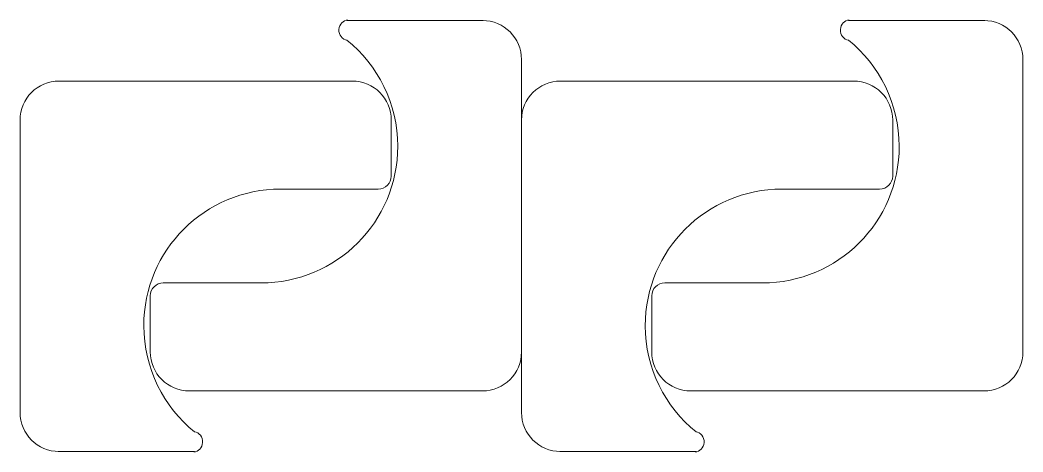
# Model space of a CAD drawing. Header units: millimetres. Extents: x -42.2 to 34.8, y -0.4 to 32.8.
import ezdxf

# ---------------------------------------------------------------- set-up
doc = ezdxf.new("R2010")
doc.units = ezdxf.units.MM
doc.header["$MEASUREMENT"] = 0
doc.layers.add('レイヤー 1', color=7, linetype='Continuous', lineweight=0)

# ---------------------------------------------------------------- blocks, each defined once
blk = doc.blocks.new('Block_1')
at = {"layer": 'レイヤー 1', "color": 250, "lineweight": 18, "true_color": 0x231815}
for p, q in [((-17.145, 32.77), (-6.674, 32.775)), ((-3.743, 7.308), (-3.743, 29.808)), ((-31.243, 12.608), (-23.743, 12.608)), ((-32.243, 7.308), (-32.243, 11.608)), ((-29.243, 4.308), (-6.743, 4.308))]:
    blk.add_line(p, q, dxfattribs=at)
blk.add_lwpolyline([(-17.145, 31.272)], dxfattribs=at)
for points in [[(-17.13, 31.272), (-17.508, 31.299), (-17.79, 31.664), (-17.76, 32.087), (-17.732, 32.489), (-17.434, 32.799), (-17.082, 32.808)], [(-17.145, 31.272), (-14.771, 29.345), (-13.243, 26.399), (-13.243, 23.108), (-13.243, 17.309), (-17.944, 12.608), (-23.743, 12.608)]]:
    blk.add_open_spline(points, degree=3, knots=[0, 0, 0, 0, 1, 1, 1, 2, 2, 2, 2], dxfattribs=at)
for points in [[(-6.743, 32.772), (-5.086, 32.772), (-3.743, 31.429), (-3.743, 29.772)], [(-32.243, 11.608), (-32.243, 12.16), (-31.795, 12.608), (-31.243, 12.608)], [(-29.243, 4.308), (-30.9, 4.308), (-32.243, 5.651), (-32.243, 7.308)], [(-3.743, 7.308), (-3.743, 5.651), (-5.086, 4.308), (-6.743, 4.308)]]:
    blk.add_open_spline(points, degree=3, dxfattribs=at)
blk = doc.blocks.new('Block_2')
at = {"layer": 'レイヤー 1', "color": 250, "lineweight": 18, "true_color": 0x231815}
for p, q in [((-16.744, 28.12), (-39.244, 28.12)), ((-42.244, 25.12), (-42.244, 2.62)), ((-13.744, 25.12), (-13.744, 20.82)), ((-14.744, 19.82), (-22.244, 19.82)), ((-28.841, -0.342), (-39.312, -0.347))]:
    blk.add_line(p, q, dxfattribs=at)
blk.add_lwpolyline([(-28.841, 1.155)], dxfattribs=at)
for points in [[(-42.244, 25.12), (-42.244, 26.777), (-40.9, 28.12), (-39.244, 28.12)], [(-16.744, 28.12), (-15.087, 28.12), (-13.744, 26.777), (-13.744, 25.12)], [(-13.744, 20.82), (-13.744, 20.268), (-14.191, 19.82), (-14.744, 19.82)], [(-39.244, -0.345), (-40.9, -0.345), (-42.244, 0.998), (-42.244, 2.655)]]:
    blk.add_open_spline(points, degree=3, dxfattribs=at)
for points in [[(-28.841, 1.155), (-31.215, 3.083), (-32.744, 6.029), (-32.744, 9.32), (-32.744, 15.119), (-28.042, 19.82), (-22.244, 19.82)], [(-28.856, 1.155), (-28.479, 1.129), (-28.197, 0.764), (-28.226, 0.34), (-28.254, -0.062), (-28.552, -0.372), (-28.904, -0.381)]]:
    blk.add_open_spline(points, degree=3, knots=[0, 0, 0, 0, 1, 1, 1, 2, 2, 2, 2], dxfattribs=at)
blk = doc.blocks.new('Block_0')
at = {"layer": 'レイヤー 1'}
for name in ['Block_1', 'Block_2']:
    blk.add_blockref(name, (0, 0), dxfattribs=at)
blk = doc.blocks.new('Block_4')
at = {"layer": 'レイヤー 1', "color": 250, "lineweight": 18, "true_color": 0x231815}
for p, q in [((21.356, 32.77), (31.827, 32.775)), ((34.758, 7.308), (34.758, 29.808)), ((7.258, 12.608), (14.758, 12.608)), ((6.258, 7.308), (6.258, 11.608)), ((9.258, 4.308), (31.758, 4.308))]:
    blk.add_line(p, q, dxfattribs=at)
blk.add_lwpolyline([(21.356, 31.272)], dxfattribs=at)
for points in [[(21.371, 31.272), (20.993, 31.299), (20.711, 31.664), (20.741, 32.087), (20.769, 32.489), (21.067, 32.799), (21.419, 32.808)], [(21.356, 31.272), (23.73, 29.345), (25.258, 26.399), (25.258, 23.108), (25.258, 17.309), (20.557, 12.608), (14.758, 12.608)]]:
    blk.add_open_spline(points, degree=3, knots=[0, 0, 0, 0, 1, 1, 1, 2, 2, 2, 2], dxfattribs=at)
for points in [[(31.758, 32.772), (33.415, 32.772), (34.758, 31.429), (34.758, 29.772)], [(6.258, 11.608), (6.258, 12.16), (6.706, 12.608), (7.258, 12.608)], [(9.258, 4.308), (7.601, 4.308), (6.258, 5.651), (6.258, 7.308)], [(34.758, 7.308), (34.758, 5.651), (33.415, 4.308), (31.758, 4.308)]]:
    blk.add_open_spline(points, degree=3, dxfattribs=at)
blk = doc.blocks.new('Block_5')
at = {"layer": 'レイヤー 1', "color": 250, "lineweight": 18, "true_color": 0x231815}
for p, q in [((21.757, 28.12), (-0.743, 28.12)), ((-3.743, 25.12), (-3.743, 2.62)), ((24.757, 25.12), (24.757, 20.82)), ((23.757, 19.82), (16.257, 19.82)), ((9.659, -0.342), (-0.811, -0.347))]:
    blk.add_line(p, q, dxfattribs=at)
blk.add_lwpolyline([(9.659, 1.155)], dxfattribs=at)
for points in [[(-3.743, 25.12), (-3.743, 26.777), (-2.4, 28.12), (-0.743, 28.12)], [(21.757, 28.12), (23.414, 28.12), (24.757, 26.777), (24.757, 25.12)], [(24.757, 20.82), (24.757, 20.268), (24.31, 19.82), (23.757, 19.82)], [(-0.743, -0.345), (-2.4, -0.345), (-3.743, 0.998), (-3.743, 2.655)]]:
    blk.add_open_spline(points, degree=3, dxfattribs=at)
for points in [[(9.659, 1.155), (7.286, 3.083), (5.757, 6.029), (5.757, 9.32), (5.757, 15.119), (10.458, 19.82), (16.257, 19.82)], [(9.645, 1.155), (10.022, 1.129), (10.304, 0.764), (10.275, 0.34), (10.247, -0.062), (9.949, -0.372), (9.596, -0.381)]]:
    blk.add_open_spline(points, degree=3, knots=[0, 0, 0, 0, 1, 1, 1, 2, 2, 2, 2], dxfattribs=at)
blk = doc.blocks.new('Block_3')
at = {"layer": 'レイヤー 1'}
for name in ['Block_4', 'Block_5']:
    blk.add_blockref(name, (0, 0), dxfattribs=at)

msp = doc.modelspace()

# ---------------------------------------------------------------- block references
at = {"layer": 'レイヤー 1'}
for name in ['Block_0', 'Block_3']:
    msp.add_blockref(name, (0, 0), dxfattribs=at)

doc.saveas('drawing.dxf')
